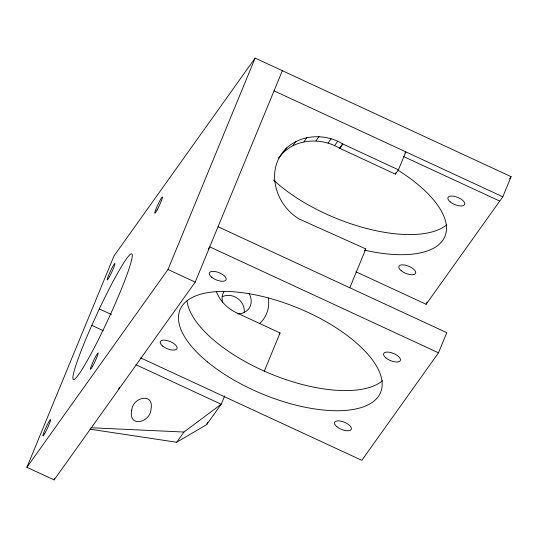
<?xml version="1.0" encoding="UTF-8"?>
<svg xmlns="http://www.w3.org/2000/svg" width="538" height="538" viewBox="0 0 538 538"><rect width="100%" height="100%" fill="white"/><g stroke="black" fill="none" stroke-linecap="round" stroke-linejoin="round"><path stroke-width="0.81" d="M404.953 153.101L405.827 151.871L398.423 169.826L342.585 143.888C322.329 131.299 292.181 135.199 279.673 156.76C267.426 178.67 278.637 206.962 299.417 219.141L365.827 248.912L349.814 287.769M282.349 70.707L195.22 282.1L54.13 479.903L26.9 467.293L114.029 255.9L255.12 58.097L511.1 176.652L502.801 196.787L426.123 304.286L355.974 271.798M54.13 479.903L54.775 478.349M118.542 389.606L119.49 387.306M26.9 467.293L167.99 269.491L255.12 58.097M89.954 429.176L176.672 442.256L206.626 424.657L207.587 422.323M264.151 371.509L280.042 332.948L236.471 312.766A36.16 32.502 35.5 0 1 216.37 291.69M279.101 157.883C292.181 138.548 320.581 136.639 339.512 148.192L395.356 174.13L395.975 172.631M426.123 304.286L427.078 301.966M140.687 357.905L361.812 460.32L438.49 352.814L446.789 332.686L218.038 226.74M224.743 395.948L221.192 404.233L206.626 424.657M91.81 325.349L99.328 308.913A69.308 6.221 -65.1 0 1 130.801 262.988A69.308 6.221 -65.1 0 1 82.24 369.155A69.308 6.221 -65.1 0 1 91.81 325.349L103.155 330.601M208.287 248.912L209.255 247.547M278.792 157.99L279.673 156.76M283.6 152.167L286.667 147.863M292.934 145.563L296.001 141.265M303.97 141.702L307.037 137.405M315.961 140.855L319.027 136.551M328.079 143.061L331.152 138.764M334.387 145.892L337.454 141.588M339.512 148.192L342.585 143.888M339.76 148.38L342.827 144.076M176.672 442.256L183.956 432.041L221.192 404.233L135.879 364.717M279.128 334.239L280.042 332.948M395.356 174.13L398.423 169.826M364.515 250.755L365.827 248.912M509.647 178.697L511.1 176.652M90.989 427.75L183.956 432.041M274.05 90.841L502.801 196.787M403.52 156.524L499.735 201.084M209.746 246.868L438.49 352.814M167.99 269.491L195.22 282.1M99.328 308.913L111.427 314.522M222.174 296.747A15.064 13.544 35.5 0 1 237.722 298.496A15.064 13.544 35.5 0 1 244.191 312.712M249.101 293.694A15.064 13.544 35.5 0 1 237.816 313.836M222.671 302.349A15.064 13.544 35.5 0 1 223.869 291.804M268.301 297.965A33.148 29.792 35.5 0 1 259.962 323.177M446.843 224.723A108.474 46.53 22.4 0 1 273.486 180.001M382.531 380.756A108.474 46.53 22.4 0 1 271.724 374.293A108.474 46.53 22.4 0 1 186.989 300.964M398.133 170.317A108.474 46.53 22.4 0 1 444.926 236.404A108.474 46.53 22.4 0 1 365.06 250.251M131.729 410.198C127.983 427.75 149.92 423.029 150.949 409.667C154.702 392.115 132.765 396.829 131.729 410.198M92.738 366.062A9.038 0.814 -65.1 0 0 98.131 352.982A9.038 0.814 -65.1 0 0 91.985 364.36A9.038 0.814 -65.1 0 0 92.738 366.062M157.049 210.028A9.038 0.814 -65.1 0 0 162.442 196.955A9.038 0.814 -65.1 0 0 156.296 208.327A9.038 0.814 -65.1 0 0 157.049 210.028M109.51 276.68A9.038 0.814 -65.1 0 0 114.903 263.607A9.038 0.814 -65.1 0 0 108.757 274.979A9.038 0.814 -65.1 0 0 109.51 276.68M44.762 433.5A9.038 0.814 -65.1 0 0 50.612 419.822A9.038 0.814 -65.1 0 0 44.856 430.023A9.038 0.814 -65.1 0 0 44.762 433.5M162.671 346.089A9.038 3.88 22.4 0 0 176.854 348.839A9.038 3.88 22.4 0 0 166.424 340.399A9.038 3.88 22.4 0 0 162.671 346.089M211.649 277.211A9.038 3.88 22.4 0 0 225.893 280.096A9.038 3.88 22.4 0 0 215.63 271.623A9.038 3.88 22.4 0 0 211.649 277.211M385.934 357.931A9.038 3.88 22.4 0 0 400.178 360.816A9.038 3.88 22.4 0 0 389.915 352.35A9.038 3.88 22.4 0 0 385.934 357.931M336.862 426.735A9.038 3.88 22.4 0 0 351.106 429.613A9.038 3.88 22.4 0 0 340.843 421.146A9.038 3.88 22.4 0 0 336.862 426.735M207.406 361.886A108.474 46.53 22.4 0 0 378.369 396.479A108.474 46.53 22.4 0 0 255.22 294.851A108.474 46.53 22.4 0 0 207.406 361.886M450.245 201.905A9.038 3.88 22.4 0 0 464.489 204.783A9.038 3.88 22.4 0 0 454.227 196.316A9.038 3.88 22.4 0 0 450.245 201.905M401.173 270.701A9.038 3.88 22.4 0 0 415.417 273.586A9.038 3.88 22.4 0 0 405.154 265.12A9.038 3.88 22.4 0 0 401.173 270.701"/></g></svg>
